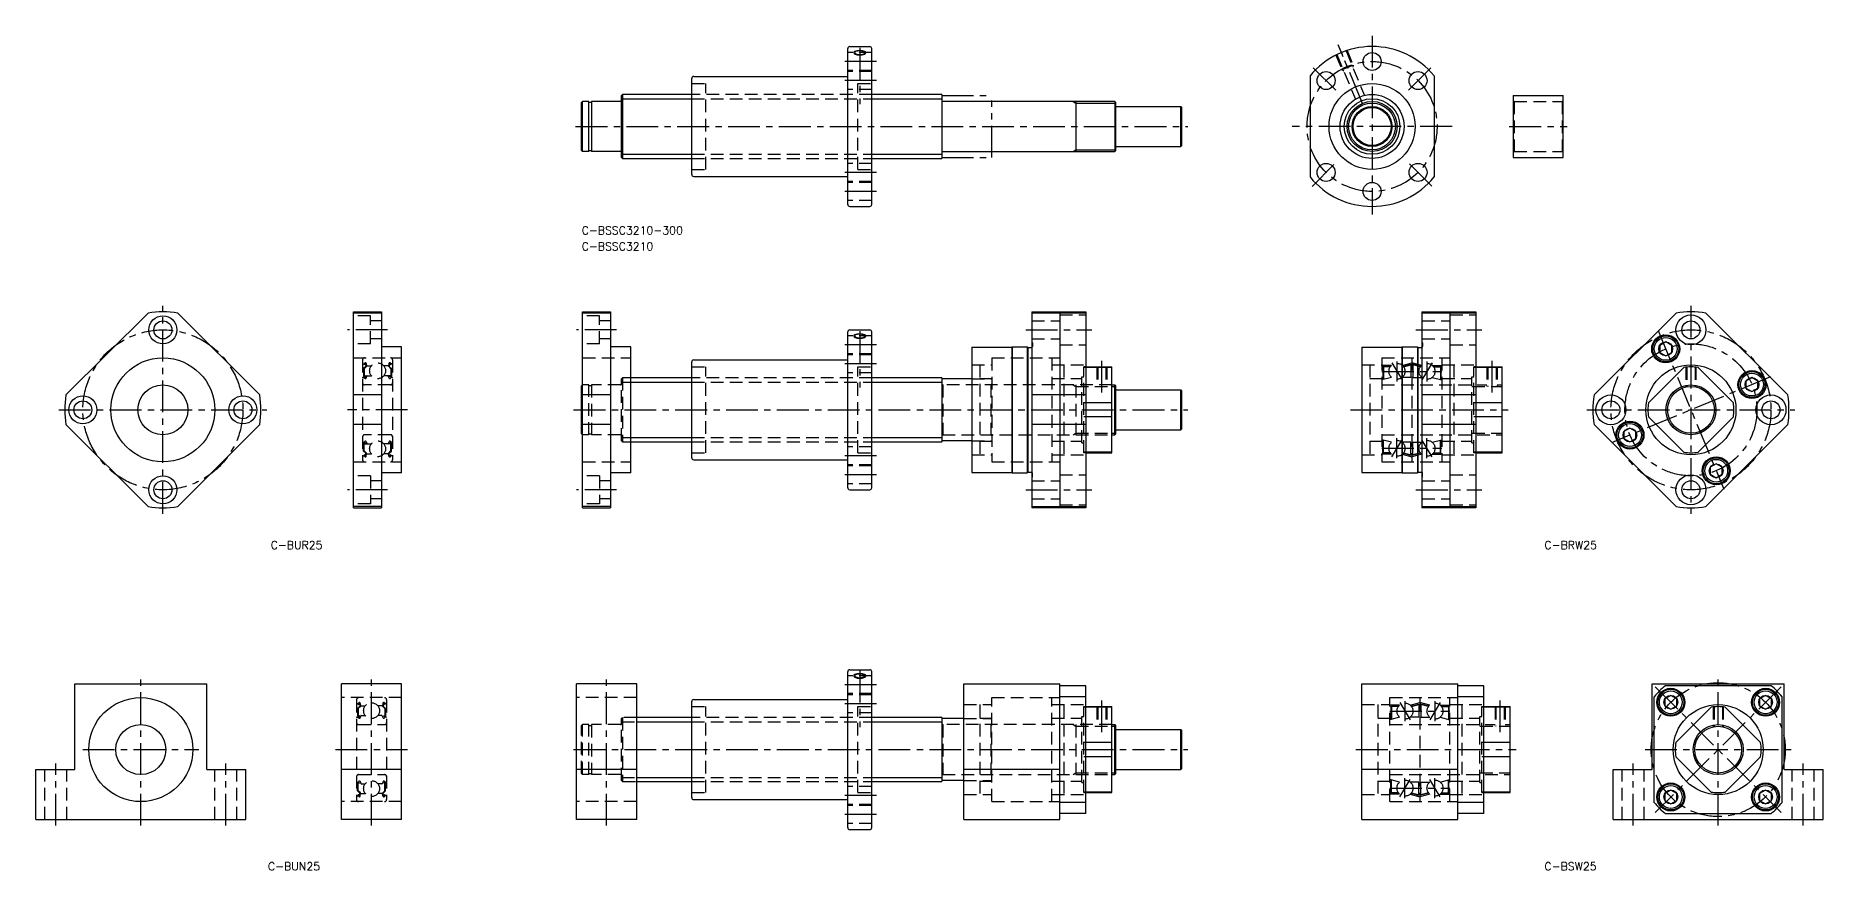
# Model space of a CAD drawing. Extents: x -273 to 621, y -322 to 95.
import ezdxf

# ---------------------------------------------------------------- set-up
doc = ezdxf.new("R2010")
doc.units = 0
doc.header["$LTSCALE"] = 0.5
for name, pattern in [('CENTER', [50.8, 31.75, -6.35, 6.35, -6.35]), ('DASHED', [19.05, 12.7, -6.35]), ('PHANTOM', [63.5, 31.75, -6.35, 6.35, -6.35, 6.35, -6.35])]:
    doc.linetypes.add(name, pattern=pattern)
for name, color, linetype in [('MSM_CENTER', 1, 'CENTER'), ('MSM_CONTINUOUS', 7, 'CONTINUOUS'), ('MSM_DASHED', 4, 'DASHED'), ('MSM_IMAGINARY', 6, 'PHANTOM'), ('MSM_NARROW', 5, 'CONTINUOUS'), ('MSM_PART_NUMBER', 7, 'CONTINUOUS')]:
    doc.layers.add(name, color=color, linetype=linetype)
doc.styles.get("Standard").update_dxf_attribs({"font": 'txt.shx', "height": 4, "bigfont": 'bigfont.shx'})

# ---------------------------------------------------------------- blocks, each defined once
blk = doc.blocks.new('*U49')
at = {"layer": 'MSM_PART_NUMBER'}
blk.add_text('C-BSSC3210-300', height=4, dxfattribs=at).set_placement((0, -4))
blk = doc.blocks.new('*U50')
at = {"layer": 'MSM_PART_NUMBER'}
blk.add_text('C-BSSC3210', height=4, dxfattribs=at).set_placement((0, -12))
blk = doc.blocks.new('*U51')
at = {"layer": 'MSM_PART_NUMBER'}
blk.add_text('C-BUR25', height=4, dxfattribs=at).set_placement((-155.44, -161.43))
blk = doc.blocks.new('*U52')
at = {"layer": 'MSM_PART_NUMBER'}
blk.add_text('C-BUN25', height=4, dxfattribs=at).set_placement((-156.79, -322.12))
blk = doc.blocks.new('*U53')
at = {"layer": 'MSM_PART_NUMBER'}
blk.add_text('C-BRW25', height=4, dxfattribs=at).set_placement((481.23, -161.43))
blk = doc.blocks.new('*U54')
at = {"layer": 'MSM_PART_NUMBER'}
blk.add_text('C-BSW25', height=4, dxfattribs=at).set_placement((481.23, -322.12))

msp = doc.modelspace()

# ---------------------------------------------------------------- linework, layer by layer
at = {"layer": 'MSM_CENTER'}
for p, q in [((139, 89.42), (139, 61.2)), ((389.94, 62.35), (378.13, 90.85)), ((390.32, 61.43), (378.13, 90.85)), ((395.05, 95.4), (395.05, 5.93)), ((147.43, 82.5), (131, 82.5)), ((147.43, 72.98), (131, 72.98)), ((376.89, 68.16), (365.11, 79.94)), ((413.21, 68.16), (424.99, 79.94)), ((-3, 50), (303, 50)), ((435.05, 50), (355.05, 50)), ((463.64, 50), (492.64, 50)), ((147.43, 27.02), (131, 27.02)), ((375.98, 30.93), (365.1, 20.05)), ((413.77, 31.28), (425.59, 19.47)), ((147.43, 17.5), (131, 17.5)), ((-209.31, -143.76), (-209.31, -39.76)), ((554.44, -39.76), (554.44, -143.76)), ((-97, -51.76), (-117, -51.76)), ((17.5, -51.76), (-2.5, -51.76)), ((139, -52.34), (139, -80.56)), ((222, -51.76), (255, -51.76)), ((417, -51.76), (450, -51.76)), ((537.98, -52.03), (570.89, -131.48)), ((147.43, -59.26), (131, -59.26)), ((147.43, -68.77), (131, -68.77)), ((260, -83.07), (260, -67.26)), ((404.94, -68.21), (410.06, -76.8)), ((407.5, -67.51), (407.5, -77.51)), ((425.06, -68.21), (419.94, -76.8)), ((422.5, -67.51), (422.5, -77.51)), ((455, -83.07), (455, -67.26)), ((400, -72.51), (430, -72.51)), ((594.17, -75.3), (514.71, -108.21)), ((-261.31, -91.76), (-157.31, -91.76)), ((-87, -91.76), (-117, -91.76)), ((-4, -91.76), (303, -91.76)), ((384.22, -91.76), (463, -91.76)), ((502.44, -91.76), (606.44, -91.76)), ((404.94, -115.3), (410.06, -106.71)), ((407.5, -116.01), (407.5, -106.01)), ((425.06, -115.3), (419.94, -106.71)), ((422.5, -116.01), (422.5, -106.01)), ((147.43, -114.74), (131, -114.74)), ((400, -111.01), (430, -111.01)), ((147.43, -124.26), (131, -124.26)), ((-97, -131.76), (-117, -131.76)), ((17.5, -131.76), (-2.5, -131.76)), ((222, -131.76), (255, -131.76)), ((417, -131.76), (450, -131.76)), ((139, -222.34), (139, -250.56)), ((-220.35, -299.76), (-220.35, -225.76)), ((-105, -299.76), (-105, -225.76)), ((12.5, -299.76), (12.5, -225.76)), ((147.43, -229.26), (131, -229.26)), ((536.6, -230.29), (599.53, -293.22)), ((599.53, -230.29), (536.6, -293.22)), ((568.06, -299.76), (568.06, -225.26)), ((147.43, -238.77), (131, -238.77)), ((260, -253.07), (260, -237.26)), ((408.94, -238.21), (414.06, -246.8)), ((411.5, -237.51), (411.5, -247.51)), ((429.06, -238.21), (423.94, -246.8)), ((426.5, -237.51), (426.5, -247.51)), ((459, -253.07), (459, -237.26)), ((404, -242.51), (434, -242.51)), ((-249.35, -261.76), (-191.35, -261.76)), ((-123, -261.76), (-87, -261.76)), ((-4, -261.76), (303, -261.76)), ((387, -261.76), (467, -261.76)), ((531.56, -261.76), (604.56, -261.76)), ((-262.85, -299.76), (-262.85, -268.76)), ((-177.85, -299.76), (-177.85, -268.76)), ((408.94, -285.3), (414.06, -276.71)), ((411.5, -286.01), (411.5, -276.01)), ((429.06, -285.3), (423.94, -276.71)), ((426.5, -286.01), (426.5, -276.01)), ((525.56, -299.76), (525.56, -268.76)), ((610.56, -299.76), (610.56, -268.76)), ((147.43, -284.74), (131, -284.74)), ((404, -281.01), (434, -281.01)), ((147.43, -294.26), (131, -294.26))]:
    msp.add_line(p, q, dxfattribs=at)
for centre, radius in [((395.05, 50), 32.5), ((-209.31, -91.76), 40), ((554.44, -91.76), 40), ((554.44, -91.76), 33), ((568.06, -261.76), 33.5)]:
    msp.add_circle(centre, radius, dxfattribs=at)
at = {"layer": 'MSM_CONTINUOUS'}
for p, q in [((134, 90), (144, 90)), ((133, 11), (133, 89)), ((145, 11), (145, 89)), ((55, 26), (55, 74)), ((56, 75), (133, 75)), ((364.05, 75.28), (364.05, 24.72)), ((426.05, 75.28), (426.05, 24.72)), ((20.5, 66), (20, 65.5)), ((20, 34.5), (20, 65.5)), ((20.5, 66), (20.5, 34)), ((55, 66), (20.5, 66)), ((180, 66), (145, 66)), ((180, 66), (180, 34)), ((465.64, 65.5), (465.64, 34.5)), ((465.64, 65.5), (490.64, 65.5)), ((490.64, 34.5), (490.64, 65.5)), ((0.5, 62.5), (0, 62)), ((0, 38), (0, 62)), ((3.65, 62.5), (0.5, 62.5)), ((0.5, 37.5), (0.5, 62.5)), ((3.65, 37.5), (3.65, 62.5)), ((5, 61.95), (3.65, 61.95)), ((5, 62.5), (5, 37.5)), ((19.7, 62.5), (5, 62.5)), ((266.5, 62.5), (180.3, 62.5)), ((247, 62.5), (247, 37.5)), ((266.5, 62.5), (266.5, 37.5)), ((266.5, 62.5), (267, 62)), ((267, 38), (267, 62)), ((267, 60), (299.5, 60)), ((300, 59.5), (299.5, 60)), ((299.5, 40), (299.5, 60)), ((300, 40.5), (300, 59.5)), ((0.5, 37.5), (0, 38)), ((3.65, 37.5), (0.5, 37.5)), ((3.65, 38.05), (5, 38.05)), ((19.7, 37.5), (5, 37.5)), ((180.3, 37.5), (266.5, 37.5)), ((266.5, 37.5), (267, 38)), ((267, 40), (299.5, 40)), ((299.5, 40), (300, 40.5)), ((20, 34.5), (20.5, 34)), ((20.5, 34), (55, 34)), ((145, 34), (180, 34)), ((465.64, 34.5), (490.64, 34.5)), ((56, 25), (133, 25)), ((134, 10), (144, 10)), ((-216.74, -43.32), (-257.74, -84.33)), ((-160.88, -84.33), (-201.88, -43.32)), ((-114, -42.76), (-100, -42.76)), ((-114, -140.76), (-114, -42.76)), ((-100, -43.32), (-114, -43.32)), ((-100, -42.76), (-100, -140.76)), ((0.5, -42.76), (14.5, -42.76)), ((0.5, -140.76), (0.5, -42.76)), ((14.5, -43.32), (0.5, -43.32)), ((14.5, -42.76), (14.5, -140.76)), ((225, -42.76), (252, -42.76)), ((225, -42.76), (225, -140.76)), ((252, -43.32), (225, -43.32)), ((239, -42.76), (239, -140.76)), ((252, -42.76), (252, -140.76)), ((420, -42.76), (447, -42.76)), ((420, -42.76), (420, -140.76)), ((447, -43.32), (420, -43.32)), ((434, -42.76), (434, -140.76)), ((447, -42.76), (447, -140.76)), ((506.01, -84.33), (547.01, -43.32)), ((602.87, -84.33), (561.87, -43.32)), ((133, -130.76), (133, -52.76)), ((134, -51.76), (144, -51.76)), ((145, -130.76), (145, -52.76)), ((-90, -60.26), (-100, -60.26)), ((-90, -123.26), (-90, -60.26)), ((24.5, -60.26), (14.5, -60.26)), ((24.5, -123.26), (24.5, -60.26)), ((195, -60.41), (195, -123.11)), ((195, -60.41), (215, -60.41)), ((215.15, -60.26), (215, -60.41)), ((215, -60.41), (215, -123.11)), ((215.15, -60.26), (222.7, -60.26)), ((215.15, -60.26), (215.15, -123.26)), ((222.7, -60.26), (223, -60.56)), ((222.7, -60.26), (222.7, -123.26)), ((223, -60.56), (224.8, -60.56)), ((223, -60.56), (223, -122.96)), ((390, -60.41), (390, -123.11)), ((390, -60.41), (410, -60.41)), ((410.15, -60.26), (410, -60.41)), ((410, -60.41), (410, -123.11)), ((410.15, -60.26), (417.7, -60.26)), ((410.15, -60.26), (410.15, -123.26)), ((417.7, -60.26), (418, -60.56)), ((417.7, -60.26), (417.7, -123.26)), ((418, -60.56), (419.8, -60.56)), ((418, -60.56), (418, -122.96)), ((541.81, -57.8), (538.81, -59.54)), ((538.81, -59.54), (538.81, -63)), ((544.81, -59.54), (541.81, -57.8)), ((544.81, -63), (544.81, -59.54)), ((55, -115.76), (55, -67.76)), ((56, -66.76), (133, -66.76)), ((252, -70.26), (265, -70.26)), ((265, -70.55), (252, -70.55)), ((265, -113.26), (265, -70.26)), ((447, -70.26), (460, -70.26)), ((460, -70.55), (447, -70.55)), ((460, -113.26), (460, -70.26)), ((550.9, -70.55), (533.23, -88.21)), ((538.81, -63), (541.81, -64.73)), ((541.81, -64.73), (544.81, -63)), ((575.65, -88.21), (557.98, -70.55)), ((0.5, -79.26), (0, -79.76)), ((0, -103.76), (0, -79.76)), ((55, -75.76), (24.5, -75.76)), ((180, -75.76), (145, -75.76)), ((180, -75.76), (180, -107.76)), ((195, -76.26), (180, -76.26)), ((265, -79.26), (266.5, -79.26)), ((266.5, -79.26), (267, -79.76)), ((266.5, -104.26), (266.5, -79.26)), ((267, -103.76), (267, -79.76)), ((584.93, -75.66), (581.93, -77.4)), ((581.93, -77.4), (581.93, -80.86)), ((587.93, -77.4), (584.93, -75.66)), ((587.93, -80.86), (587.93, -77.4)), ((-100, -84.33), (-114, -84.33)), ((14.5, -84.33), (0.5, -84.33)), ((252, -84.33), (225, -84.33)), ((265, -88.21), (252, -88.21)), ((267, -81.76), (299.5, -81.76)), ((300, -82.26), (299.5, -81.76)), ((299.5, -101.76), (299.5, -81.76)), ((300, -101.26), (300, -82.26)), ((447, -84.33), (420, -84.33)), ((460, -88.21), (447, -88.21)), ((581.93, -80.86), (584.93, -82.59)), ((584.93, -82.59), (587.93, -80.86)), ((265, -95.3), (252, -95.3)), ((460, -95.3), (447, -95.3)), ((550.9, -112.96), (533.23, -95.3)), ((575.65, -95.3), (557.98, -112.96)), ((-216.74, -140.19), (-257.74, -99.18)), ((-160.88, -99.18), (-201.88, -140.19)), ((-100, -99.18), (-114, -99.18)), ((0.5, -104.26), (0, -103.76)), ((14.5, -99.18), (0.5, -99.18)), ((252, -99.18), (225, -99.18)), ((265, -104.26), (266.5, -104.26)), ((267, -103.76), (266.5, -104.26)), ((267, -101.76), (299.5, -101.76)), ((299.5, -101.76), (300, -101.26)), ((447, -99.18), (420, -99.18)), ((547.01, -140.19), (506.01, -99.18)), ((523.95, -100.92), (520.95, -102.65)), ((520.95, -102.65), (520.95, -106.12)), ((520.95, -106.12), (523.95, -107.85)), ((526.95, -102.65), (523.95, -100.92)), ((523.95, -107.85), (526.95, -106.12)), ((526.95, -106.12), (526.95, -102.65)), ((561.87, -140.19), (602.87, -99.18)), ((24.5, -107.76), (55, -107.76)), ((145, -107.76), (180, -107.76)), ((195, -107.26), (180, -107.26)), ((265, -112.96), (252, -112.96)), ((252, -113.26), (265, -113.26)), ((460, -112.96), (447, -112.96)), ((447, -113.26), (460, -113.26)), ((-90, -123.26), (-100, -123.26)), ((24.5, -123.26), (14.5, -123.26)), ((56, -116.76), (133, -116.76)), ((195, -123.11), (215, -123.11)), ((215.15, -123.26), (215, -123.11)), ((215.15, -123.26), (222.7, -123.26)), ((222.7, -123.26), (223, -122.96)), ((223, -122.96), (224.8, -122.96)), ((390, -123.11), (410, -123.11)), ((410.15, -123.26), (410, -123.11)), ((410.15, -123.26), (417.7, -123.26)), ((417.7, -123.26), (418, -122.96)), ((418, -122.96), (419.8, -122.96)), ((567.07, -118.78), (564.07, -120.51)), ((564.07, -120.51), (564.07, -123.98)), ((564.07, -123.98), (567.07, -125.71)), ((570.07, -120.51), (567.07, -118.78)), ((567.07, -125.71), (570.07, -123.98)), ((570.07, -123.98), (570.07, -120.51)), ((134, -131.76), (144, -131.76)), ((-100, -140.19), (-114, -140.19)), ((-114, -140.76), (-100, -140.76)), ((14.5, -140.19), (0.5, -140.19)), ((0.5, -140.76), (14.5, -140.76)), ((225, -140.19), (252, -140.19)), ((252, -140.76), (225, -140.76)), ((420, -140.19), (447, -140.19)), ((447, -140.76), (420, -140.76)), ((133, -300.76), (133, -222.76)), ((134, -221.76), (144, -221.76)), ((145, -300.76), (145, -222.76)), ((-253.35, -228.76), (-187.35, -228.76)), ((-253.35, -271.76), (-253.35, -228.76)), ((-187.35, -271.76), (-187.35, -228.76)), ((-120, -296.76), (-120, -228.76)), ((-90, -228.76), (-120, -228.76)), ((-90, -296.76), (-90, -228.76)), ((-2.5, -296.76), (-2.5, -228.76)), ((27.5, -228.76), (-2.5, -228.76)), ((27.5, -296.76), (27.5, -228.76)), ((191, -228.76), (239, -228.76)), ((191, -296.76), (191, -228.76)), ((239, -296.76), (239, -228.76)), ((252, -229.76), (239, -229.76)), ((252, -293.76), (252, -229.76)), ((390, -228.76), (438, -228.76)), ((390, -296.76), (390, -228.76)), ((438, -296.76), (438, -228.76)), ((451, -229.76), (438, -229.76)), ((451, -293.76), (451, -229.76)), ((535.06, -271.76), (535.06, -228.76)), ((535.06, -228.76), (601.06, -228.76)), ((594.49, -229.76), (541.64, -229.76)), ((601.06, -271.76), (601.06, -228.76)), ((55, -285.76), (55, -237.76)), ((56, -236.76), (133, -236.76)), ((252, -235.33), (239, -235.33)), ((252, -240.26), (265, -240.26)), ((265, -240.55), (252, -240.55)), ((265, -283.26), (265, -240.26)), ((451, -235.33), (438, -235.33)), ((451, -240.26), (464, -240.26)), ((464, -240.55), (451, -240.55)), ((464, -283.26), (464, -240.26)), ((536.06, -288.18), (536.06, -235.33)), ((544.37, -234.6), (541.37, -236.34)), ((541.37, -236.34), (541.37, -239.8)), ((541.37, -239.8), (544.37, -241.53)), ((547.37, -236.34), (544.37, -234.6)), ((544.37, -241.53), (547.37, -239.8)), ((564.52, -240.55), (546.86, -258.21)), ((547.37, -239.8), (547.37, -236.34)), ((589.27, -258.21), (571.6, -240.55)), ((591.75, -234.6), (588.75, -236.34)), ((588.75, -236.34), (588.75, -239.8)), ((588.75, -239.8), (591.75, -241.53)), ((594.75, -236.34), (591.75, -234.6)), ((591.75, -241.53), (594.75, -239.8)), ((594.75, -239.8), (594.75, -236.34)), ((600.06, -288.18), (600.06, -235.33)), ((55, -245.76), (27.5, -245.76)), ((180, -245.76), (145, -245.76)), ((180, -245.76), (180, -277.76)), ((191, -246.26), (180, -246.26)), ((265, -249.26), (266.5, -249.26)), ((266.5, -249.26), (267, -249.76)), ((266.5, -274.26), (266.5, -249.26)), ((267, -273.76), (267, -249.76)), ((265, -258.21), (252, -258.21)), ((267, -251.76), (299.5, -251.76)), ((300, -252.26), (299.5, -251.76)), ((299.5, -271.76), (299.5, -251.76)), ((300, -271.26), (300, -252.26)), ((464, -258.21), (451, -258.21)), ((265, -265.3), (252, -265.3)), ((464, -265.3), (451, -265.3)), ((564.52, -282.96), (546.86, -265.3)), ((589.27, -265.3), (571.6, -282.96)), ((-272.85, -296.76), (-272.85, -271.76)), ((-272.85, -271.76), (-253.35, -271.76)), ((-187.35, -271.76), (-167.85, -271.76)), ((-167.85, -296.76), (-167.85, -271.76)), ((-90, -271.76), (-120, -271.76)), ((27.5, -271.76), (-2.5, -271.76)), ((239, -271.76), (191, -271.76)), ((265, -274.26), (266.5, -274.26)), ((267, -273.76), (266.5, -274.26)), ((267, -271.76), (299.5, -271.76)), ((299.5, -271.76), (300, -271.26)), ((438, -271.76), (390, -271.76)), ((515.56, -296.76), (515.56, -271.76)), ((515.56, -271.76), (535.06, -271.76)), ((601.06, -271.76), (620.56, -271.76)), ((620.56, -296.76), (620.56, -271.76)), ((27.5, -277.76), (55, -277.76)), ((145, -277.76), (180, -277.76)), ((191, -277.26), (180, -277.26)), ((265, -282.96), (252, -282.96)), ((252, -283.26), (265, -283.26)), ((464, -282.96), (451, -282.96)), ((451, -283.26), (464, -283.26)), ((544.37, -281.98), (541.37, -283.71)), ((541.37, -283.71), (541.37, -287.18)), ((547.37, -283.71), (544.37, -281.98)), ((547.37, -287.18), (547.37, -283.71)), ((591.75, -281.98), (588.75, -283.71)), ((588.75, -283.71), (588.75, -287.18)), ((594.75, -283.71), (591.75, -281.98)), ((594.75, -287.18), (594.75, -283.71)), ((56, -286.76), (133, -286.76)), ((252, -288.18), (239, -288.18)), ((252, -293.76), (239, -293.76)), ((451, -288.18), (438, -288.18)), ((451, -293.76), (438, -293.76)), ((541.37, -287.18), (544.37, -288.91)), ((541.64, -293.76), (594.49, -293.76)), ((544.37, -288.91), (547.37, -287.18)), ((588.75, -287.18), (591.75, -288.91)), ((591.75, -288.91), (594.75, -287.18)), ((-272.85, -296.76), (-167.85, -296.76)), ((-90, -296.76), (-120, -296.76)), ((27.5, -296.76), (-2.5, -296.76)), ((134, -301.76), (144, -301.76)), ((191, -296.76), (239, -296.76)), ((390, -296.76), (438, -296.76)), ((515.56, -296.76), (620.56, -296.76))]:
    msp.add_line(p, q, dxfattribs=at)
for centre, radius in [((395.05, 82.5), 4.5), ((372.07, 72.98), 4.5), ((395.05, 50), 21.5), ((418.03, 72.98), 4.5), ((395.05, 50), 16), ((395.05, 50), 12.5), ((395.05, 50), 10), ((395.05, 50), 9.5), ((372.07, 27.02), 4.5), ((418.03, 27.02), 4.5), ((395.05, 17.5), 4.5), ((554.44, -51.76), 7.5), ((-209.31, -51.76), 7), ((-209.31, -51.76), 4.5), ((554.44, -51.76), 4.5), ((541.81, -61.27), 7), ((541.81, -61.27), 6.5), ((541.81, -61.27), 5.7), ((541.81, -61.27), 3.46), ((-209.31, -91.76), 26), ((554.44, -91.76), 22.5), ((-209.31, -91.76), 12.5), ((554.44, -91.76), 11.69), ((584.93, -79.13), 7), ((584.93, -79.13), 6.5), ((584.93, -79.13), 5.7), ((584.93, -79.13), 3.46), ((-249.31, -91.76), 7), ((-249.31, -91.76), 4.5), ((-169.31, -91.76), 7), ((-169.31, -91.76), 4.5), ((514.44, -91.76), 7.5), ((514.44, -91.76), 4.5), ((594.44, -91.76), 7.5), ((594.44, -91.76), 4.5), ((523.95, -104.38), 7), ((523.95, -104.38), 6.5), ((523.95, -104.38), 5.7), ((523.95, -104.38), 3.46), ((567.07, -122.24), 7), ((567.07, -122.24), 6.5), ((-209.31, -131.76), 7), ((554.44, -131.76), 7.5), ((567.07, -122.24), 5.7), ((567.07, -122.24), 3.46), ((-209.31, -131.76), 4.5), ((554.44, -131.76), 4.5), ((544.37, -238.07), 7), ((544.37, -238.07), 6.5), ((591.75, -238.07), 7), ((591.75, -238.07), 6.5), ((-220.35, -261.76), 26), ((544.37, -238.07), 5.7), ((544.37, -238.07), 3.46), ((568.06, -261.76), 22.5), ((591.75, -238.07), 5.7), ((591.75, -238.07), 3.46), ((-220.35, -261.76), 12.5), ((568.06, -261.76), 11.69), ((544.37, -285.44), 7), ((544.37, -285.44), 6.5), ((544.37, -285.44), 5.7), ((544.37, -285.44), 3.46), ((591.75, -285.44), 7), ((591.75, -285.44), 6.5), ((591.75, -285.44), 5.7), ((591.75, -285.44), 3.46)]:
    msp.add_circle(centre, radius, dxfattribs=at)
for centre, radius, start, end in [((134, 89), 1, 90, 180), ((144, 89), 1, 0, 90), ((395.05, 50), 40, 39.19497, 140.80503), ((137.08, 86.96), 0.538, 109.67234, 180), ((137.21, 86.96), 0.665, 180, 248.1705), ((139, 81.58), 6.24, 70.32766, 109.67234), ((139, 91.43), 5.49, 248.1705, 291.8295), ((140.79, 86.96), 0.665, 291.8295, 0), ((140.92, 86.96), 0.538, 0, 70.32766), ((56, 74), 1, 90, 180), ((19.7, 62.8), 0.3, 270, 0), ((180.3, 62.8), 0.3, 180, 270), ((19.7, 37.2), 0.3, 0, 90), ((180.3, 37.2), 0.3, 90, 180), ((56, 26), 1, 180, 270), ((395.05, 50), 40, 219.19497, 320.80503), ((134, 11), 1, 180, 270), ((144, 11), 1, 270, 0), ((-209.31, -91.76), 49, 81.2812, 98.7188), ((554.44, -91.76), 49, 81.2812, 98.7188), ((134, -52.76), 1, 90, 180), ((144, -52.76), 1, 0, 90), ((137.08, -54.8), 0.538, 109.67234, 180), ((137.21, -54.8), 0.665, 180, 248.1705), ((139, -60.17), 6.24, 70.32766, 109.67234), ((139, -50.32), 5.49, 248.1705, 291.8295), ((140.79, -54.8), 0.665, 291.8295, 0), ((140.92, -54.8), 0.538, 0, 70.32766), ((224.8, -60.06), 0.5, 270, 293.57818), ((419.8, -60.06), 0.5, 270, 293.57818), ((56, -67.76), 1, 90, 180), ((554.44, -91.76), 21.5, 80.51598, 99.48402), ((-209.31, -91.76), 49, 171.2812, 188.7188), ((-209.31, -91.76), 49, 351.2812, 8.7188), ((554.44, -91.76), 49, 171.2812, 188.7188), ((554.44, -91.76), 21.5, 170.51598, 189.48402), ((554.44, -91.76), 21.5, 350.51598, 9.48402), ((554.44, -91.76), 49, 351.2812, 8.7188), ((56, -115.76), 1, 180, 270), ((554.44, -91.76), 21.5, 260.51598, 279.48402), ((224.8, -123.46), 0.5, 66.42182, 90), ((419.8, -123.46), 0.5, 66.42182, 90), ((134, -130.76), 1, 180, 270), ((144, -130.76), 1, 270, 0), ((-209.31, -91.76), 49, 261.2812, 278.7188), ((554.44, -91.76), 49, 261.2812, 278.7188), ((134, -222.76), 1, 90, 180), ((144, -222.76), 1, 0, 90), ((137.08, -224.8), 0.538, 109.67234, 180), ((137.21, -224.8), 0.665, 180, 248.1705), ((139, -230.17), 6.24, 70.32766, 109.67234), ((139, -220.32), 5.49, 248.1705, 291.8295), ((140.79, -224.8), 0.665, 291.8295, 0), ((140.92, -224.8), 0.538, 0, 70.32766), ((568.06, -261.76), 41.5, 129.54864, 140.45136), ((568.06, -261.76), 41.5, 39.54864, 50.45136), ((56, -237.76), 1, 90, 180), ((568.06, -261.76), 21.5, 80.51598, 99.48402), ((568.06, -261.76), 21.5, 170.51598, 189.48402), ((568.06, -261.76), 21.5, 350.51598, 9.48402), ((56, -285.76), 1, 180, 270), ((568.06, -261.76), 21.5, 260.51598, 279.48402), ((568.06, -261.76), 41.5, 219.54864, 230.45136), ((568.06, -261.76), 41.5, 309.54864, 320.45136), ((134, -300.76), 1, 180, 270), ((144, -300.76), 1, 270, 0)]:
    msp.add_arc(centre, radius, start, end, dxfattribs=at)
at = {"layer": 'MSM_DASHED'}
for p, q in [((145, 87), (133, 87)), ((377.02, 85.7), (380.04, 78.42)), ((377.5, 85.94), (386.73, 63.67)), ((380.04, 78.42), (385.58, 80.71)), ((382.05, 87.83), (391.27, 65.55)), ((382.56, 88), (385.58, 80.71)), ((385.58, 80.71), (385.44, 79.64)), ((55, 71.5), (62, 71.5)), ((62, 28.5), (62, 71.5)), ((145, 78), (133, 78)), ((145, 77.48), (133, 77.48)), ((138, 71.5), (145, 71.5)), ((138, 28.5), (138, 71.5)), ((380.04, 78.42), (380.89, 77.76)), ((145, 66), (55, 66)), ((55, 63.9), (145, 63.9)), ((145, 68.48), (133, 68.48)), ((466.14, 62.5), (465.64, 63)), ((490.14, 62.5), (490.64, 63)), ((466.14, 62.5), (466.14, 37.5)), ((466.14, 62.5), (490.14, 62.5)), ((490.14, 62.5), (490.14, 37.5)), ((55, 36.1), (145, 36.1)), ((466.14, 37.5), (465.64, 37)), ((466.14, 37.5), (490.14, 37.5)), ((490.14, 37.5), (490.64, 37)), ((55, 34), (145, 34)), ((55, 28.5), (62, 28.5)), ((145, 31.52), (133, 31.52)), ((138, 28.5), (145, 28.5)), ((145, 22.52), (133, 22.52)), ((145, 22), (133, 22)), ((145, 13), (133, 13)), ((239, -44.26), (252, -44.26)), ((434, -44.26), (447, -44.26)), ((-105.5, -44.76), (-114, -44.76)), ((-105.5, -58.76), (-105.5, -44.76)), ((-100, -47.26), (-105.5, -47.26)), ((9, -44.76), (0.5, -44.76)), ((9, -58.76), (9, -44.76)), ((14.5, -47.26), (9, -47.26)), ((225, -47.26), (239, -47.26)), ((420, -47.26), (434, -47.26)), ((-105.5, -58.76), (-114, -58.76)), ((-100, -56.26), (-105.5, -56.26)), ((9, -58.76), (0.5, -58.76)), ((14.5, -56.26), (9, -56.26)), ((145, -54.76), (133, -54.76)), ((225, -56.26), (239, -56.26)), ((225, -57.96), (225.3, -58.26)), ((225.3, -58.26), (225.3, -60.06)), ((239, -59.26), (252, -59.26)), ((420, -56.26), (434, -56.26)), ((420, -57.96), (420.3, -58.26)), ((420.3, -58.26), (420.3, -60.06)), ((434, -59.26), (447, -59.26)), ((-114, -65.76), (-90, -65.76)), ((-109.5, -66.76), (-109.5, -116.76)), ((-109.3, -68.71), (-108.72, -68.71)), ((-107.87, -70), (-108.97, -71.1)), ((-108.97, -71.1), (-108.97, -74.91)), ((-108.72, -68.71), (-108.44, -68.37)), ((-108.45, -69.32), (-108.68, -69.13)), ((-107.57, -70.13), (-108.67, -71.23)), ((-108.67, -71.23), (-108.67, -74.91)), ((-108.49, -68.9), (-108.21, -68.56)), ((-108.26, -69.09), (-108.49, -68.9)), ((-108.45, -69.32), (-108.26, -69.09)), ((-107.93, -68.66), (-107.87, -70)), ((-107.63, -68.63), (-107.54, -69.62)), ((-107.57, -69.28), (-107.57, -70.13)), ((-107.34, -69.81), (-105.12, -69.81)), ((-96.66, -69.81), (-98.88, -69.81)), ((-96.37, -68.63), (-96.46, -69.62)), ((-96.43, -69.28), (-96.43, -70.13)), ((-96.43, -70.13), (-95.33, -71.23)), ((-96.07, -68.66), (-96.13, -70)), ((-96.13, -70), (-95.03, -71.1)), ((-95.51, -68.9), (-95.79, -68.56)), ((-95.74, -69.09), (-95.51, -68.9)), ((-95.55, -69.32), (-95.74, -69.09)), ((-95.28, -68.71), (-95.56, -68.37)), ((-95.55, -69.32), (-95.32, -69.13)), ((-95.33, -71.23), (-95.33, -74.91)), ((-94.7, -68.71), (-95.28, -68.71)), ((-95.03, -71.1), (-95.03, -74.91)), ((-94.5, -66.76), (-94.5, -116.76)), ((0.5, -65.76), (24.5, -65.76)), ((55, -70.26), (62, -70.26)), ((62, -113.26), (62, -70.26)), ((145, -63.76), (133, -63.76)), ((145, -64.27), (133, -64.27)), ((138, -70.26), (145, -70.26)), ((138, -113.26), (138, -70.26)), ((195, -69.26), (205, -69.26)), ((199, -69.26), (199, -114.26)), ((205, -65.76), (239, -65.76)), ((205, -65.76), (205, -117.76)), ((235, -65.76), (235, -117.76)), ((235, -69.26), (252, -69.26)), ((241, -69.26), (241, -114.26)), ((251, -113.26), (251, -70.26)), ((252, -70.26), (251, -70.26)), ((252, -70.55), (251, -70.55)), ((257.5, -70.26), (257.5, -79.26)), ((257.93, -70.26), (257.93, -79.26)), ((262.07, -70.26), (262.07, -79.26)), ((262.5, -70.26), (262.5, -79.26)), ((390, -69.26), (400, -69.26)), ((394, -69.26), (394, -114.26)), ((400, -65.76), (434, -65.76)), ((400, -65.76), (400, -117.76)), ((404.85, -69.51), (400, -69.51)), ((400.5, -70.01), (400.5, -76.67)), ((404.38, -70.01), (400.5, -70.01)), ((400.7, -70.21), (400.7, -76.62)), ((404.23, -70.21), (400.7, -70.21)), ((410.15, -69.51), (415, -68.21)), ((410.64, -70.03), (414.5, -68.99)), ((410.77, -70.2), (414.5, -69.2)), ((414.5, -68.99), (414.5, -75.51)), ((415, -65.76), (415, -117.76)), ((419.85, -69.51), (415, -68.21)), ((415.5, -68.99), (415.5, -75.51)), ((419.36, -70.03), (415.5, -68.99)), ((419.23, -70.2), (415.5, -69.2)), ((425.15, -69.51), (430, -69.51)), ((425.62, -70.01), (429.5, -70.01)), ((425.77, -70.21), (429.3, -70.21)), ((429.3, -70.21), (429.3, -76.62)), ((429.5, -70.01), (429.5, -76.67)), ((430, -65.76), (430, -117.76)), ((430, -69.26), (447, -69.26)), ((436, -69.26), (436, -114.26)), ((446, -113.26), (446, -70.26)), ((447, -70.26), (446, -70.26)), ((447, -70.55), (446, -70.55)), ((452.5, -70.26), (452.5, -80.07)), ((452.93, -70.26), (452.93, -80.07)), ((457.07, -70.26), (457.07, -80.07)), ((457.5, -70.26), (457.5, -80.07)), ((551.94, -70.4), (551.94, -80.34)), ((552.37, -70.36), (552.37, -80.25)), ((556.51, -70.36), (556.51, -80.25)), ((556.94, -70.4), (556.94, -80.34)), ((-109.3, -75.51), (-108.8, -75.51)), ((-108.8, -75.51), (-108.43, -75.88)), ((-108.67, -74.71), (-105.12, -74.71)), ((-108.05, -74.91), (-108.67, -74.91)), ((-108.67, -75.21), (-108.05, -75.21)), ((-95.5, -79.26), (-108.5, -79.26)), ((-108.05, -75.21), (-108.05, -74.91)), ((-107.72, -75.86), (-107.35, -74.84)), ((-95.33, -74.71), (-98.88, -74.71)), ((-96.28, -75.86), (-96.65, -74.84)), ((-95.95, -74.91), (-95.33, -74.91)), ((-95.95, -75.21), (-95.95, -74.91)), ((-95.33, -75.21), (-95.95, -75.21)), ((-95.2, -75.51), (-95.57, -75.88)), ((-94.7, -75.51), (-95.2, -75.51)), ((3.65, -79.26), (0.5, -79.26)), ((3.65, -104.26), (3.65, -79.26)), ((5, -79.81), (3.65, -79.81)), ((5, -79.26), (5, -104.26)), ((19.5, -79.26), (5, -79.26)), ((20.5, -75.76), (20, -76.26)), ((20, -107.26), (20, -76.26)), ((20, -77.86), (24.5, -77.86)), ((20.5, -75.76), (20.5, -107.76)), ((24.5, -75.76), (20.5, -75.76)), ((145, -75.76), (55, -75.76)), ((55, -77.86), (145, -77.86)), ((145, -73.27), (133, -73.27)), ((180.5, -79.26), (180, -78.76)), ((265, -79.26), (180.3, -79.26)), ((180.5, -79.26), (180.5, -104.26)), ((195, -76.26), (205, -76.26)), ((199, -76.01), (205, -76.01)), ((204.5, -79.26), (205, -78.76)), ((204.5, -79.26), (204.5, -104.26)), ((235, -76.01), (241, -76.01)), ((235, -76.06), (250, -76.06)), ((245.59, -79.26), (247, -80.07)), ((247, -79.26), (247, -104.26)), ((247, -80.07), (265, -80.07)), ((250, -108.26), (250, -75.26)), ((250, -75.26), (251, -75.26)), ((394, -76.01), (400, -76.01)), ((404.85, -75.51), (400, -76.81)), ((400, -79.26), (452.5, -79.26)), ((414.5, -75.51), (410.15, -75.51)), ((415.5, -75.51), (419.85, -75.51)), ((425.15, -75.51), (430, -76.81)), ((430, -76.01), (436, -76.01)), ((430, -76.06), (445, -76.06)), ((445, -108.26), (445, -75.26)), ((445, -75.26), (446, -75.26)), ((445, -80.07), (460, -80.07)), ((457.5, -79.26), (460, -79.26)), ((252, -88.21), (251, -88.21)), ((447, -88.21), (446, -88.21)), ((252, -95.3), (251, -95.3)), ((447, -95.3), (446, -95.3)), ((-95.5, -104.26), (-108.5, -104.26)), ((3.65, -104.26), (0.5, -104.26)), ((3.65, -103.71), (5, -103.71)), ((19.5, -104.26), (5, -104.26)), ((20, -105.66), (24.5, -105.66)), ((55, -105.66), (145, -105.66)), ((180.5, -104.26), (180, -104.76)), ((180.3, -104.26), (265, -104.26)), ((204.5, -104.26), (205, -104.76)), ((245.59, -104.26), (247, -103.44)), ((247, -103.44), (265, -103.44)), ((400, -104.26), (460, -104.26)), ((404.85, -108.01), (400, -106.71)), ((400.5, -113.51), (400.5, -106.84)), ((400.7, -113.31), (400.7, -106.89)), ((425.15, -108.01), (430, -106.71)), ((429.3, -113.31), (429.3, -106.89)), ((429.5, -113.51), (429.5, -106.84)), ((445, -103.44), (460, -103.44)), ((-109.3, -108.01), (-108.8, -108.01)), ((-109.3, -114.81), (-108.72, -114.81)), ((-108.97, -112.41), (-108.97, -108.61)), ((-107.87, -113.51), (-108.97, -112.41)), ((-108.8, -108.01), (-108.43, -107.63)), ((-108.72, -114.81), (-108.44, -115.14)), ((-108.45, -114.19), (-108.68, -114.38)), ((-108.67, -108.31), (-108.05, -108.31)), ((-108.67, -112.29), (-108.67, -108.61)), ((-108.05, -108.61), (-108.67, -108.61)), ((-108.67, -108.81), (-105.12, -108.81)), ((-107.57, -113.39), (-108.67, -112.29)), ((-108.26, -114.42), (-108.49, -114.61)), ((-108.49, -114.61), (-108.21, -114.95)), ((-108.45, -114.19), (-108.26, -114.42)), ((-108.05, -108.31), (-108.05, -108.61)), ((-107.93, -114.85), (-107.87, -113.51)), ((-107.72, -107.65), (-107.35, -108.67)), ((-107.63, -114.89), (-107.54, -113.89)), ((-107.57, -114.23), (-107.57, -113.39)), ((-107.34, -113.71), (-105.12, -113.71)), ((-95.33, -108.81), (-98.88, -108.81)), ((-96.66, -113.71), (-98.88, -113.71)), ((-96.28, -107.65), (-96.65, -108.67)), ((-96.37, -114.89), (-96.46, -113.89)), ((-96.43, -113.39), (-95.33, -112.29)), ((-96.43, -114.23), (-96.43, -113.39)), ((-96.13, -113.51), (-95.03, -112.41)), ((-96.07, -114.85), (-96.13, -113.51)), ((-95.33, -108.31), (-95.95, -108.31)), ((-95.95, -108.31), (-95.95, -108.61)), ((-95.95, -108.61), (-95.33, -108.61)), ((-95.51, -114.61), (-95.79, -114.95)), ((-95.55, -114.19), (-95.74, -114.42)), ((-95.74, -114.42), (-95.51, -114.61)), ((-95.2, -108.01), (-95.57, -107.63)), ((-95.28, -114.81), (-95.56, -115.14)), ((-95.55, -114.19), (-95.32, -114.38)), ((-95.33, -112.29), (-95.33, -108.61)), ((-94.7, -114.81), (-95.28, -114.81)), ((-94.7, -108.01), (-95.2, -108.01)), ((-95.03, -112.41), (-95.03, -108.61)), ((20, -107.26), (20.5, -107.76)), ((20.5, -107.76), (24.5, -107.76)), ((55, -107.76), (145, -107.76)), ((55, -113.26), (62, -113.26)), ((145, -110.24), (133, -110.24)), ((138, -113.26), (145, -113.26)), ((195, -107.26), (205, -107.26)), ((195, -114.26), (205, -114.26)), ((199, -107.51), (205, -107.51)), ((235, -107.46), (250, -107.46)), ((235, -107.51), (241, -107.51)), ((235, -114.26), (252, -114.26)), ((250, -108.26), (251, -108.26)), ((252, -112.96), (251, -112.96)), ((252, -113.26), (251, -113.26)), ((390, -114.26), (400, -114.26)), ((394, -107.51), (400, -107.51)), ((404.85, -114.01), (400, -114.01)), ((404.38, -113.51), (400.5, -113.51)), ((404.23, -113.31), (400.7, -113.31)), ((414.5, -108.01), (410.15, -108.01)), ((410.15, -114.01), (415, -115.31)), ((410.64, -113.49), (414.5, -114.52)), ((410.77, -113.31), (414.5, -114.31)), ((414.5, -114.52), (414.5, -108.01)), ((419.85, -114.01), (415, -115.31)), ((415.5, -114.52), (415.5, -108.01)), ((415.5, -108.01), (419.85, -108.01)), ((419.23, -113.31), (415.5, -114.31)), ((419.36, -113.49), (415.5, -114.52)), ((425.15, -114.01), (430, -114.01)), ((425.62, -113.51), (429.5, -113.51)), ((425.77, -113.31), (429.3, -113.31)), ((430, -107.46), (445, -107.46)), ((430, -107.51), (436, -107.51)), ((430, -114.26), (447, -114.26)), ((445, -108.26), (446, -108.26)), ((447, -112.96), (446, -112.96)), ((447, -113.26), (446, -113.26)), ((-114, -117.76), (-90, -117.76)), ((-105.5, -124.76), (-114, -124.76)), ((-105.5, -124.76), (-105.5, -138.76)), ((0.5, -117.76), (24.5, -117.76)), ((9, -124.76), (0.5, -124.76)), ((9, -124.76), (9, -138.76)), ((145, -119.24), (133, -119.24)), ((145, -119.76), (133, -119.76)), ((205, -117.76), (239, -117.76)), ((225.3, -125.26), (225.3, -123.46)), ((239, -124.26), (252, -124.26)), ((400, -117.76), (434, -117.76)), ((420.3, -125.26), (420.3, -123.46)), ((434, -124.26), (447, -124.26)), ((-100, -127.26), (-105.5, -127.26)), ((14.5, -127.26), (9, -127.26)), ((145, -128.76), (133, -128.76)), ((225, -125.56), (225.3, -125.26)), ((225, -127.26), (239, -127.26)), ((420, -125.56), (420.3, -125.26)), ((420, -127.26), (434, -127.26)), ((-105.5, -138.76), (-114, -138.76)), ((-100, -136.26), (-105.5, -136.26)), ((9, -138.76), (0.5, -138.76)), ((14.5, -136.26), (9, -136.26)), ((225, -136.26), (239, -136.26)), ((239, -139.26), (252, -139.26)), ((420, -136.26), (434, -136.26)), ((434, -139.26), (447, -139.26)), ((145, -224.76), (133, -224.76)), ((-90, -235.76), (-120, -235.76)), ((-112.5, -236.76), (-112.5, -286.76)), ((-112.3, -238.71), (-111.72, -238.71)), ((-110.87, -240), (-111.97, -241.1)), ((-111.97, -241.1), (-111.97, -244.91)), ((-111.72, -238.71), (-111.44, -238.37)), ((-111.45, -239.32), (-111.68, -239.13)), ((-110.57, -240.13), (-111.67, -241.23)), ((-111.49, -238.9), (-111.21, -238.56)), ((-111.26, -239.09), (-111.49, -238.9)), ((-111.45, -239.32), (-111.26, -239.09)), ((-110.93, -238.66), (-110.87, -240)), ((-110.63, -238.63), (-110.54, -239.62)), ((-110.57, -239.28), (-110.57, -240.13)), ((-110.34, -239.81), (-108.12, -239.81)), ((-99.66, -239.81), (-101.88, -239.81)), ((-99.37, -238.63), (-99.46, -239.62)), ((-99.43, -239.28), (-99.43, -240.13)), ((-99.43, -240.13), (-98.33, -241.23)), ((-99.07, -238.66), (-99.13, -240)), ((-99.13, -240), (-98.03, -241.1)), ((-98.51, -238.9), (-98.79, -238.56)), ((-98.74, -239.09), (-98.51, -238.9)), ((-98.55, -239.32), (-98.74, -239.09)), ((-98.28, -238.71), (-98.56, -238.37)), ((-98.55, -239.32), (-98.32, -239.13)), ((-97.7, -238.71), (-98.28, -238.71)), ((-98.03, -241.1), (-98.03, -244.91)), ((-97.5, -236.76), (-97.5, -286.76)), ((27.5, -235.76), (-2.5, -235.76)), ((55, -240.26), (62, -240.26)), ((62, -283.26), (62, -240.26)), ((145, -233.76), (133, -233.76)), ((145, -234.27), (133, -234.27)), ((138, -240.26), (145, -240.26)), ((138, -283.26), (138, -240.26)), ((191, -239.26), (205, -239.26)), ((199, -239.26), (199, -284.26)), ((205, -235.76), (239, -235.76)), ((205, -287.76), (205, -235.76)), ((235, -287.76), (235, -235.76)), ((235, -239.26), (252, -239.26)), ((241, -239.26), (241, -284.26)), ((251, -283.26), (251, -240.26)), ((251, -240.26), (252, -240.26)), ((252, -240.55), (251, -240.55)), ((257.5, -240.26), (257.5, -249.26)), ((257.93, -240.26), (257.93, -249.26)), ((262.07, -240.26), (262.07, -249.26)), ((262.5, -240.26), (262.5, -249.26)), ((390, -239.26), (404, -239.26)), ((398, -239.26), (398, -284.26)), ((404, -235.76), (438, -235.76)), ((404, -287.76), (404, -235.76)), ((408.85, -239.51), (404, -239.51)), ((404.5, -240.01), (404.5, -246.67)), ((408.38, -240.01), (404.5, -240.01)), ((404.7, -240.21), (404.7, -246.62)), ((408.23, -240.21), (404.7, -240.21)), ((414.15, -239.51), (419, -238.21)), ((414.64, -240.03), (418.5, -238.99)), ((414.77, -240.2), (418.5, -239.2)), ((418.5, -238.99), (418.5, -245.51)), ((419, -235.76), (419, -287.76)), ((423.85, -239.51), (419, -238.21)), ((419.5, -238.99), (419.5, -245.51)), ((423.36, -240.03), (419.5, -238.99)), ((423.23, -240.2), (419.5, -239.2)), ((429.15, -239.51), (434, -239.51)), ((429.62, -240.01), (433.5, -240.01)), ((429.77, -240.21), (433.3, -240.21)), ((433.3, -240.21), (433.3, -246.62)), ((433.5, -240.01), (433.5, -246.67)), ((434, -287.76), (434, -235.76)), ((434, -239.26), (451, -239.26)), ((440, -239.26), (440, -284.26)), ((450, -283.26), (450, -240.26)), ((450, -240.26), (451, -240.26)), ((451, -240.55), (450, -240.55)), ((456.5, -240.26), (456.5, -250.07)), ((456.93, -240.26), (456.93, -250.07)), ((461.07, -240.26), (461.07, -250.07)), ((461.5, -240.26), (461.5, -250.07)), ((565.56, -240.4), (565.56, -250.34)), ((565.99, -240.36), (565.99, -250.25)), ((570.13, -240.36), (570.13, -250.25)), ((570.56, -240.4), (570.56, -250.34)), ((-112.3, -245.51), (-111.8, -245.51)), ((-111.8, -245.51), (-111.43, -245.88)), ((-111.67, -241.23), (-111.67, -244.91)), ((-111.05, -244.91), (-111.67, -244.91)), ((-111.67, -245.21), (-111.05, -245.21)), ((-111.5, -249.26), (-98.5, -249.26)), ((-111.05, -245.21), (-111.05, -244.91)), ((-110.72, -245.86), (-110.35, -244.84)), ((-110.16, -244.71), (-108.12, -244.71)), ((-99.84, -244.71), (-101.88, -244.71)), ((-99.28, -245.86), (-99.65, -244.84)), ((-98.95, -244.91), (-98.33, -244.91)), ((-98.95, -245.21), (-98.95, -244.91)), ((-98.33, -245.21), (-98.95, -245.21)), ((-98.2, -245.51), (-98.57, -245.88)), ((-98.33, -241.23), (-98.33, -244.91)), ((-97.7, -245.51), (-98.2, -245.51)), ((0.5, -249.26), (0, -249.76)), ((0, -273.76), (0, -249.76)), ((3.65, -249.26), (0.5, -249.26)), ((0.5, -274.26), (0.5, -249.26)), ((3.65, -274.26), (3.65, -249.26)), ((5, -249.81), (3.65, -249.81)), ((5, -249.26), (5, -274.26)), ((19.5, -249.26), (5, -249.26)), ((20.5, -245.76), (20, -246.26)), ((20, -277.26), (20, -246.26)), ((20, -247.86), (27.5, -247.86)), ((20.5, -245.76), (20.5, -277.76)), ((27.5, -245.76), (20.5, -245.76)), ((145, -245.76), (55, -245.76)), ((55, -247.86), (145, -247.86)), ((145, -243.27), (133, -243.27)), ((180.5, -249.26), (180, -248.76)), ((265, -249.26), (180.3, -249.26)), ((180.5, -249.26), (180.5, -274.26)), ((191, -246.26), (205, -246.26)), ((199, -246.01), (205, -246.01)), ((204.5, -249.26), (205, -248.76)), ((204.5, -249.26), (204.5, -274.26)), ((235, -246.01), (241, -246.01)), ((235, -246.06), (250, -246.06)), ((245.59, -249.26), (247, -250.07)), ((247, -249.26), (247, -274.26)), ((247, -250.07), (265, -250.07)), ((250, -278.26), (250, -245.26)), ((250, -245.26), (251, -245.26)), ((398, -246.01), (404, -246.01)), ((408.85, -245.51), (404, -246.81)), ((404, -249.26), (456.5, -249.26)), ((418.5, -245.51), (414.15, -245.51)), ((419.5, -245.51), (423.85, -245.51)), ((429.15, -245.51), (434, -246.81)), ((434, -246.01), (440, -246.01)), ((434, -246.06), (449, -246.06)), ((449, -278.26), (449, -245.26)), ((449, -245.26), (450, -245.26)), ((449, -250.07), (464, -250.07)), ((461.5, -249.26), (464, -249.26)), ((252, -258.21), (251, -258.21)), ((451, -258.21), (450, -258.21)), ((252, -265.3), (251, -265.3)), ((451, -265.3), (450, -265.3)), ((-268.35, -296.76), (-268.35, -271.76)), ((-257.35, -296.76), (-257.35, -271.76)), ((-183.35, -296.76), (-183.35, -271.76)), ((-172.35, -296.76), (-172.35, -271.76)), ((-111.5, -274.26), (-98.5, -274.26)), ((0.5, -274.26), (0, -273.76)), ((3.65, -274.26), (0.5, -274.26)), ((3.65, -273.71), (5, -273.71)), ((19.5, -274.26), (5, -274.26)), ((20, -275.66), (27.5, -275.66)), ((55, -275.66), (145, -275.66)), ((180.5, -274.26), (180, -274.76)), ((180.3, -274.26), (265, -274.26)), ((204.5, -274.26), (205, -274.76)), ((245.59, -274.26), (247, -273.44)), ((247, -273.44), (265, -273.44)), ((404, -274.26), (464, -274.26)), ((408.85, -278.01), (404, -276.71)), ((404.5, -283.51), (404.5, -276.84)), ((404.7, -283.31), (404.7, -276.89)), ((429.15, -278.01), (434, -276.71)), ((433.3, -283.31), (433.3, -276.89)), ((433.5, -283.51), (433.5, -276.84)), ((449, -273.44), (464, -273.44)), ((520.06, -296.76), (520.06, -271.76)), ((531.06, -296.76), (531.06, -271.76)), ((605.06, -296.76), (605.06, -271.76)), ((616.06, -296.76), (616.06, -271.76)), ((-112.3, -278.01), (-111.8, -278.01)), ((-112.3, -284.81), (-111.72, -284.81)), ((-111.97, -282.41), (-111.97, -278.61)), ((-110.87, -283.51), (-111.97, -282.41)), ((-111.8, -278.01), (-111.43, -277.63)), ((-111.72, -284.81), (-111.44, -285.14)), ((-111.45, -284.19), (-111.68, -284.38)), ((-111.67, -278.31), (-111.05, -278.31)), ((-111.67, -282.29), (-111.67, -278.61)), ((-111.05, -278.61), (-111.67, -278.61)), ((-110.57, -283.39), (-111.67, -282.29)), ((-111.26, -284.42), (-111.49, -284.61)), ((-111.49, -284.61), (-111.21, -284.95)), ((-111.45, -284.19), (-111.26, -284.42)), ((-111.05, -278.31), (-111.05, -278.61)), ((-110.93, -284.85), (-110.87, -283.51)), ((-110.72, -277.65), (-110.35, -278.67)), ((-110.63, -284.89), (-110.54, -283.89)), ((-110.57, -284.23), (-110.57, -283.39)), ((-110.34, -283.71), (-108.12, -283.71)), ((-110.16, -278.81), (-108.12, -278.81)), ((-99.84, -278.81), (-101.88, -278.81)), ((-99.66, -283.71), (-101.88, -283.71)), ((-99.28, -277.65), (-99.65, -278.67)), ((-99.37, -284.89), (-99.46, -283.89)), ((-99.43, -283.39), (-98.33, -282.29)), ((-99.43, -284.23), (-99.43, -283.39)), ((-99.13, -283.51), (-98.03, -282.41)), ((-99.07, -284.85), (-99.13, -283.51)), ((-98.33, -278.31), (-98.95, -278.31)), ((-98.95, -278.31), (-98.95, -278.61)), ((-98.95, -278.61), (-98.33, -278.61)), ((-98.51, -284.61), (-98.79, -284.95)), ((-98.55, -284.19), (-98.74, -284.42)), ((-98.74, -284.42), (-98.51, -284.61)), ((-98.2, -278.01), (-98.57, -277.63)), ((-98.28, -284.81), (-98.56, -285.14)), ((-98.55, -284.19), (-98.32, -284.38)), ((-98.33, -282.29), (-98.33, -278.61)), ((-97.7, -284.81), (-98.28, -284.81)), ((-97.7, -278.01), (-98.2, -278.01)), ((-98.03, -282.41), (-98.03, -278.61)), ((20, -277.26), (20.5, -277.76)), ((20.5, -277.76), (27.5, -277.76)), ((55, -277.76), (145, -277.76)), ((55, -283.26), (62, -283.26)), ((145, -280.24), (133, -280.24)), ((138, -283.26), (145, -283.26)), ((191, -277.26), (205, -277.26)), ((191, -284.26), (205, -284.26)), ((199, -277.51), (205, -277.51)), ((235, -277.46), (250, -277.46)), ((235, -277.51), (241, -277.51)), ((235, -284.26), (252, -284.26)), ((250, -278.26), (251, -278.26)), ((252, -282.96), (251, -282.96)), ((251, -283.26), (252, -283.26)), ((390, -284.26), (404, -284.26)), ((398, -277.51), (404, -277.51)), ((408.85, -284.01), (404, -284.01)), ((408.38, -283.51), (404.5, -283.51)), ((408.23, -283.31), (404.7, -283.31)), ((418.5, -278.01), (414.15, -278.01)), ((414.15, -284.01), (419, -285.31)), ((414.64, -283.49), (418.5, -284.52)), ((414.77, -283.31), (418.5, -284.31)), ((418.5, -284.52), (418.5, -278.01)), ((423.85, -284.01), (419, -285.31)), ((419.5, -284.52), (419.5, -278.01)), ((419.5, -278.01), (423.85, -278.01)), ((423.23, -283.31), (419.5, -284.31)), ((423.36, -283.49), (419.5, -284.52)), ((429.15, -284.01), (434, -284.01)), ((429.62, -283.51), (433.5, -283.51)), ((429.77, -283.31), (433.3, -283.31)), ((434, -277.46), (449, -277.46)), ((434, -277.51), (440, -277.51)), ((434, -284.26), (451, -284.26)), ((449, -278.26), (450, -278.26)), ((451, -282.96), (450, -282.96)), ((450, -283.26), (451, -283.26)), ((-90, -287.76), (-120, -287.76)), ((27.5, -287.76), (-2.5, -287.76)), ((145, -289.24), (133, -289.24)), ((145, -289.76), (133, -289.76)), ((205, -287.76), (239, -287.76)), ((404, -287.76), (438, -287.76)), ((145, -298.76), (133, -298.76))]:
    msp.add_line(p, q, dxfattribs=at)
for centre, radius in [((-102, -72.26), 3.97), ((407.5, -72.51), 4), ((422.5, -72.51), 4), ((407.5, -111.01), 4), ((422.5, -111.01), 4), ((-102, -111.26), 3.97), ((-105, -242.26), 3.97), ((411.5, -242.51), 4), ((426.5, -242.51), 4), ((-105, -281.26), 3.97), ((411.5, -281.01), 4), ((426.5, -281.01), 4)]:
    msp.add_circle(centre, radius, dxfattribs=at)
for centre, radius, start, end in [((224.8, -60.06), 0.5, 293.57818, 0), ((419.8, -60.06), 0.5, 293.57818, 0), ((-108.5, -66.76), 1, 90, 180), ((-109.3, -68.51), 0.2, 180, 270), ((-108.49, -68.9), 0.3, 139.91047, 229.9992), ((-108.09, -68.67), 0.46, 4.9869, 139.91047), ((-108.09, -68.67), 0.16, 2.37537, 139.99458), ((-107.34, -69.61), 0.2, 184.9869, 270), ((-96.66, -69.61), 0.2, 270, 355.0131), ((-95.91, -68.67), 0.46, 40.08953, 175.0131), ((-95.91, -68.67), 0.16, 40.00542, 177.62463), ((-95.5, -66.76), 1, 0, 90), ((-95.51, -68.9), 0.3, 310.0008, 40.08953), ((-94.7, -68.51), 0.2, 270, 0), ((-109.3, -75.71), 0.2, 90, 180), ((-108.5, -78.26), 1, 180, 270), ((-108.67, -74.91), 0.3, 180, 270), ((-108, -75.46), 0.6, 225.0023, 267.93602), ((-108, -75.76), 0.3, 265.49139, 340.03041), ((-107.16, -74.91), 0.2, 90, 160.03041), ((-96.84, -74.91), 0.2, 19.96959, 90), ((-96, -75.76), 0.3, 199.96959, 274.50861), ((-96, -75.46), 0.6, 272.06398, 314.9977), ((-95.5, -78.26), 1, 270, 0), ((-95.33, -74.91), 0.3, 270, 0), ((-94.7, -75.71), 0.2, 0, 90), ((19.5, -78.76), 0.5, 270, 0), ((180.3, -78.96), 0.3, 180, 270), ((-108.5, -105.26), 1, 90, 180), ((-95.5, -105.26), 1, 0, 90), ((19.5, -104.76), 0.5, 0, 90), ((180.3, -104.56), 0.3, 90, 180), ((-109.3, -107.81), 0.2, 180, 270), ((-109.3, -115.01), 0.2, 90, 180), ((-108.67, -108.61), 0.3, 90, 180), ((-108.49, -114.61), 0.3, 130.0008, 220.08953), ((-108.09, -114.85), 0.46, 220.08953, 355.0131), ((-108, -108.06), 0.6, 92.06398, 134.9977), ((-108.09, -114.85), 0.16, 220.00542, 357.62463), ((-108, -107.76), 0.3, 19.96959, 94.50861), ((-107.34, -113.91), 0.2, 90, 175.0131), ((-107.16, -108.61), 0.2, 199.96959, 270), ((-96.84, -108.61), 0.2, 270, 340.03041), ((-96.66, -113.91), 0.2, 4.9869, 90), ((-95.91, -114.85), 0.46, 184.9869, 319.91047), ((-96, -107.76), 0.3, 85.49139, 160.03041), ((-95.91, -114.85), 0.16, 182.37537, 319.99458), ((-96, -108.06), 0.6, 45.0023, 87.93602), ((-95.33, -108.61), 0.3, 0, 90), ((-95.51, -114.61), 0.3, 319.91047, 49.9992), ((-94.7, -107.81), 0.2, 270, 0), ((-94.7, -115.01), 0.2, 0, 90), ((-108.5, -116.76), 1, 180, 270), ((-95.5, -116.76), 1, 270, 0), ((224.8, -123.46), 0.5, 0, 66.42182), ((419.8, -123.46), 0.5, 0, 66.42182), ((-111.5, -236.76), 1, 90, 180), ((-112.3, -238.51), 0.2, 180, 270), ((-111.49, -238.9), 0.3, 139.91047, 229.9992), ((-111.09, -238.67), 0.46, 4.9869, 139.91047), ((-111.09, -238.67), 0.16, 2.37537, 139.99458), ((-110.34, -239.61), 0.2, 184.9869, 270), ((-99.66, -239.61), 0.2, 270, 355.0131), ((-98.91, -238.67), 0.46, 40.08953, 175.0131), ((-98.91, -238.67), 0.16, 40.00542, 177.62463), ((-98.5, -236.76), 1, 0, 90), ((-98.51, -238.9), 0.3, 310.0008, 40.08953), ((-97.7, -238.51), 0.2, 270, 0), ((-112.3, -245.71), 0.2, 90, 180), ((-111.5, -248.26), 1, 180, 270), ((-111.67, -244.91), 0.3, 180, 270), ((-111, -245.46), 0.6, 225.0023, 267.93602), ((-111, -245.76), 0.3, 265.49139, 340.03041), ((-110.16, -244.91), 0.2, 90, 160.03041), ((-99.84, -244.91), 0.2, 19.96959, 90), ((-99, -245.76), 0.3, 199.96959, 274.50861), ((-99, -245.46), 0.6, 272.06398, 314.9977), ((-98.5, -248.26), 1, 270, 0), ((-98.33, -244.91), 0.3, 270, 0), ((-97.7, -245.71), 0.2, 0, 90), ((19.5, -248.76), 0.5, 270, 0), ((180.3, -248.96), 0.3, 180, 270), ((-111.5, -275.26), 1, 90, 180), ((-98.5, -275.26), 1, 0, 90), ((19.5, -274.76), 0.5, 0, 90), ((180.3, -274.56), 0.3, 90, 180), ((-112.3, -277.81), 0.2, 180, 270), ((-112.3, -285.01), 0.2, 90, 180), ((-111.67, -278.61), 0.3, 90, 180), ((-111.49, -284.61), 0.3, 130.0008, 220.08953), ((-111.09, -284.85), 0.46, 220.08953, 355.0131), ((-111, -278.06), 0.6, 92.06398, 134.9977), ((-111.09, -284.85), 0.16, 220.00542, 357.62463), ((-111, -277.76), 0.3, 19.96959, 94.50861), ((-110.34, -283.91), 0.2, 90, 175.0131), ((-110.16, -278.61), 0.2, 199.96959, 270), ((-99.84, -278.61), 0.2, 270, 340.03041), ((-99.66, -283.91), 0.2, 4.9869, 90), ((-98.91, -284.85), 0.46, 184.9869, 319.91047), ((-99, -277.76), 0.3, 85.49139, 160.03041), ((-98.91, -284.85), 0.16, 182.37537, 319.99458), ((-99, -278.06), 0.6, 45.0023, 87.93602), ((-98.33, -278.61), 0.3, 0, 90), ((-98.51, -284.61), 0.3, 319.91047, 49.9992), ((-97.7, -277.81), 0.2, 270, 0), ((-97.7, -285.01), 0.2, 0, 90), ((-111.5, -286.76), 1, 180, 270), ((-98.5, -286.76), 1, 270, 0)]:
    msp.add_arc(centre, radius, start, end, dxfattribs=at)
at = {"layer": 'MSM_IMAGINARY'}
for p, q in [((180, 65.5), (205, 65.5)), ((205, 34.5), (205, 65.5)), ((180, 34.5), (205, 34.5))]:
    msp.add_line(p, q, dxfattribs=at)
at = {"layer": 'MSM_NARROW'}
for p, q in [((20, 63.9), (55, 63.9)), ((145, 63.9), (180, 63.9)), ((245.59, 62.5), (247, 61.69)), ((247, 61.69), (267, 61.69)), ((20, 36.1), (55, 36.1)), ((145, 36.1), (180, 36.1)), ((245.59, 37.5), (247, 38.31)), ((247, 38.31), (267, 38.31)), ((24.5, -77.86), (55, -77.86)), ((145, -77.86), (180, -77.86)), ((265, -80.07), (267, -80.07)), ((24.5, -105.66), (55, -105.66)), ((145, -105.66), (180, -105.66)), ((265, -103.44), (267, -103.44)), ((27.5, -247.86), (55, -247.86)), ((145, -247.86), (180, -247.86)), ((265, -250.07), (267, -250.07)), ((27.5, -275.66), (55, -275.66)), ((145, -275.66), (180, -275.66)), ((265, -273.44), (267, -273.44))]:
    msp.add_line(p, q, dxfattribs=at)
for centre, radius in [((395.05, 50), 13.9), ((395.05, 50), 11.69), ((554.44, -91.76), 12.5), ((568.06, -261.76), 12.5)]:
    msp.add_circle(centre, radius, dxfattribs=at)
for centre, radius, start, end in [((136.65, 86.96), 0.653, 108.90854, 180), ((136.84, 86.96), 0.841, 180, 248.429), ((139, 80.1), 7.9, 71.09146, 108.90854), ((139, 92.42), 6.71, 248.429, 291.571), ((141.16, 86.96), 0.841, 291.571, 0), ((141.35, 86.96), 0.653, 360, 71.09146), ((136.65, -54.8), 0.653, 108.90854, 180), ((136.84, -54.8), 0.841, 180, 248.429), ((139, -61.65), 7.9, 71.09146, 108.90854), ((139, -49.34), 6.71, 248.429, 291.571), ((141.16, -54.8), 0.841, 291.571, 0), ((141.35, -54.8), 0.653, 360, 71.09146), ((136.65, -224.8), 0.653, 108.90854, 180), ((136.84, -224.8), 0.841, 180, 248.429), ((139, -231.65), 7.9, 71.09146, 108.90854), ((139, -219.34), 6.71, 248.429, 291.571), ((141.16, -224.8), 0.841, 291.571, 0), ((141.35, -224.8), 0.653, 360, 71.09146)]:
    msp.add_arc(centre, radius, start, end, dxfattribs=at)

# ---------------------------------------------------------------- block references
at = {"layer": 'MSM_CONTINUOUS'}
for name in ['*U49', '*U50', '*U51', '*U53', '*U52', '*U54']:
    msp.add_blockref(name, (0, 0), dxfattribs=at)

doc.saveas('drawing.dxf')
